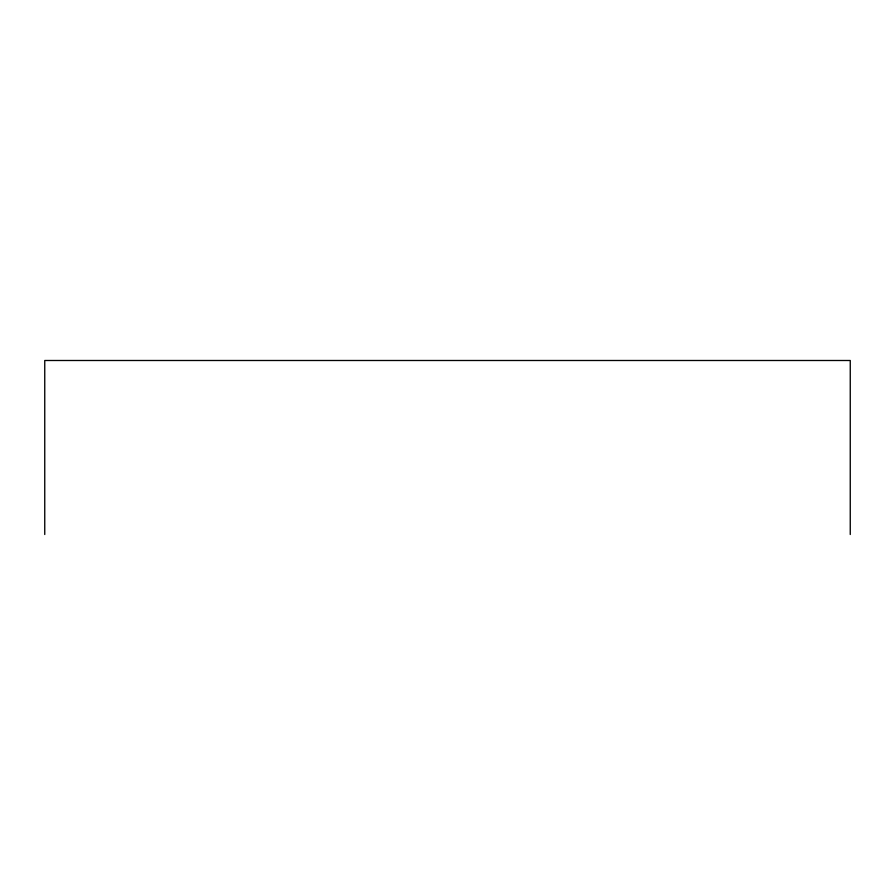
<?xml version="1.0" encoding="UTF-8"?>
<svg xmlns="http://www.w3.org/2000/svg" width="895" height="895" viewBox="0 0 895 895"><rect width="100%" height="100%" fill="white"/><g stroke="black" fill="none" stroke-linecap="round" stroke-linejoin="round"><path stroke-width="1.34" d="M850.25 534.505L850.25 360.495L44.75 360.495L44.75 534.505"/></g></svg>
